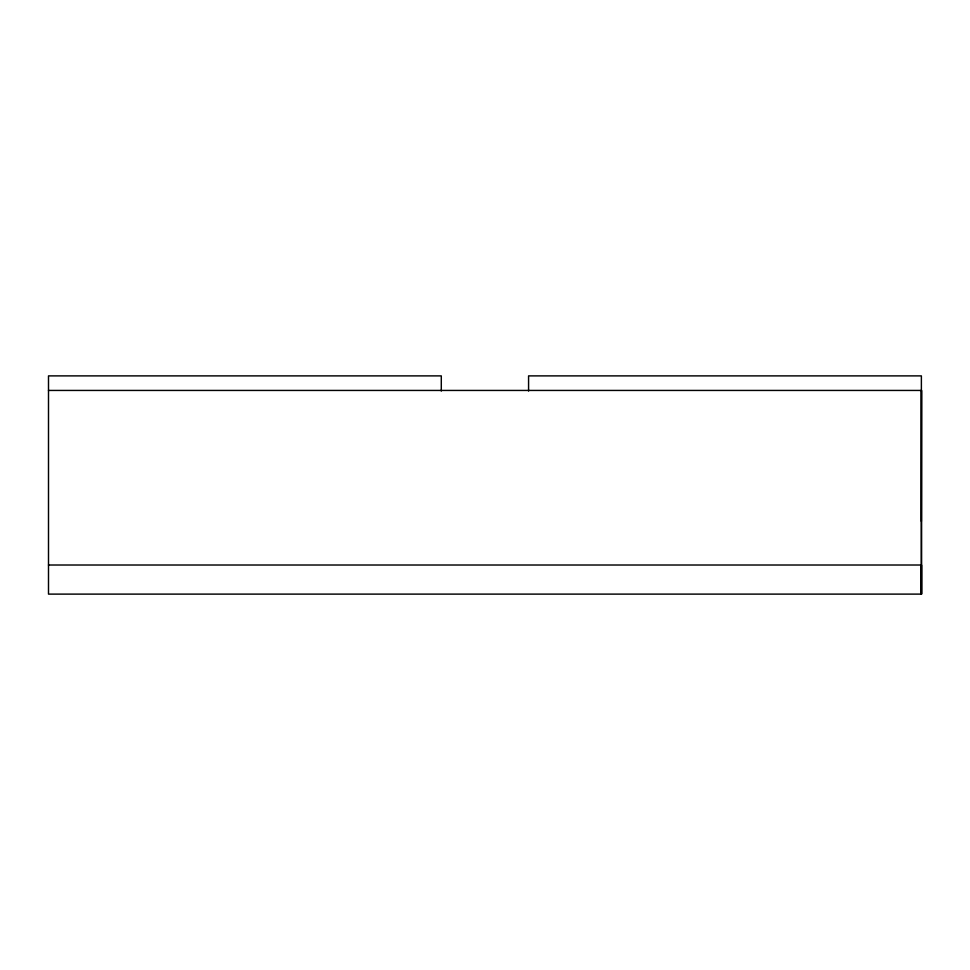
<?xml version="1.0" encoding="UTF-8"?>
<svg xmlns="http://www.w3.org/2000/svg" width="970" height="970" viewBox="0 0 970 970"><rect width="100%" height="100%" fill="white"/><g stroke="black" fill="none" stroke-linecap="round" stroke-linejoin="round"><path stroke-width="1.45" d="M921.379 565.013L921.379 594.113L921.379 375.887L528.577 375.887L528.577 391.043M48.5 390.437L921.5 390.437L921.379 521.375M48.5 565.013L921.5 565.013L921.5 594.113L48.5 594.113L48.5 375.887L441.289 375.887L441.289 391.043M921.5 390.437L921.5 594.113"/></g></svg>
